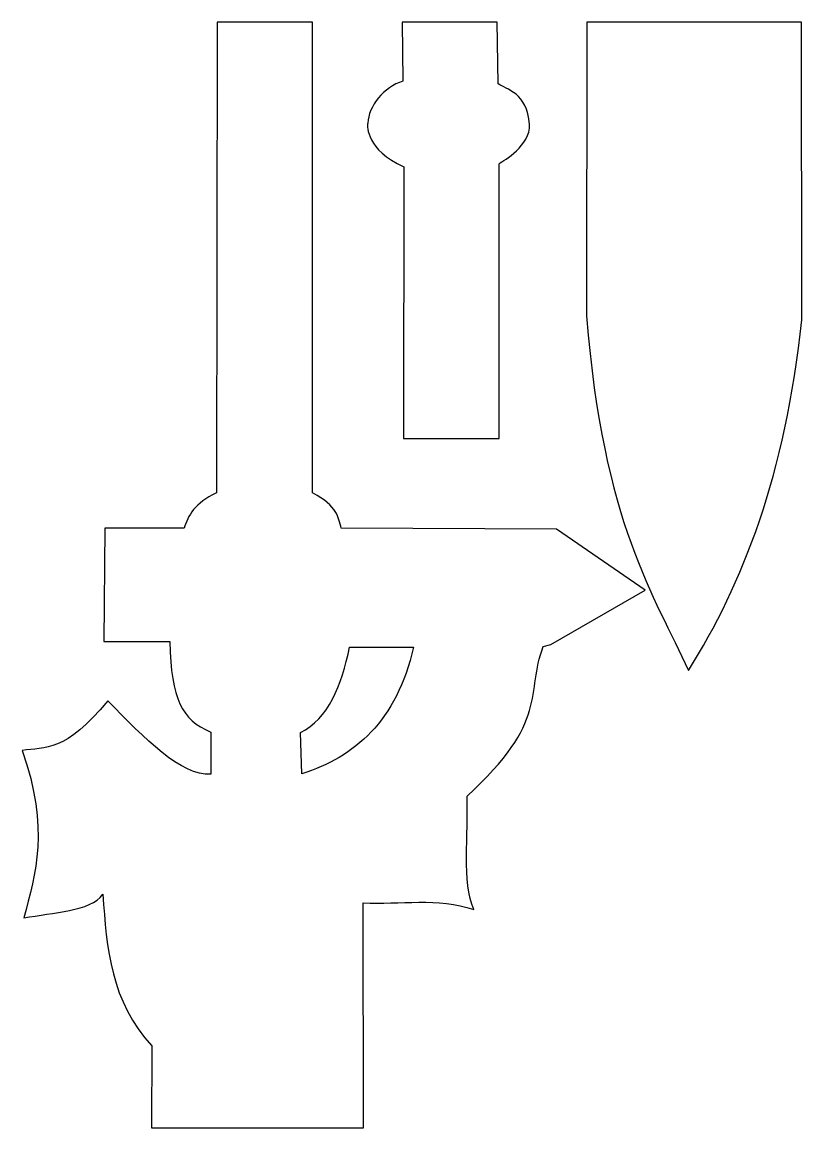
# Model space of a CAD drawing. Extents: x 4 to 208, y 2 to 292.
import ezdxf

# ---------------------------------------------------------------- set-up
doc = ezdxf.new("R2010")
doc.units = 0
doc.layers.add('Layer_1', color=7, linetype='CONTINUOUS')

msp = doc.modelspace()

# ---------------------------------------------------------------- linework, layer by layer
at = {"layer": 'Layer_1', "color": 7}
for points in [[(54.69268, 291.756062), (54.525096, 168.266204)], [(79.766403, 168.266204), (79.766403, 291.756062), (54.692736, 291.756062), (54.69268, 291.756062)], [(103.219301, 291.756062), (103.439773, 276.277951)], [(128.460551, 275.528284), (128.195967, 291.756062), (103.219301, 291.756062), (103.219301, 291.756062)], [(151.655938, 291.756062), (151.629409, 214.700591)], [(208.100326, 213.695146), (208.020996, 291.756062), (151.655941, 291.756062), (151.655938, 291.756062)], [(103.704356, 253.788371), (103.607356, 182.544899), (128.681023, 182.544899), (128.681023, 254.626204)], [(46.040791, 159.032232), (25.306287, 159.032232), (25.041703, 129.293065), (42.274902, 129.293065)], [(140.258986, 128.023065), (142.26982, 128.543427), (167.025986, 142.760371), (143.760292, 158.776482), (87.289403, 159.032232)], [(89.476566, 127.846676), (106.268788, 127.846676)], [(89.476566, 127.846676), (89.476566, 127.846676)], [(53.034624, 105.542316), (53.034624, 94.51801)], [(76.917677, 94.606204), (76.573707, 105.41001)], [(37.556485, 23.300982), (37.547736, 1.755057), (93.074958, 1.755057), (93.013208, 60.792426)]]:
    msp.add_lwpolyline(points, dxfattribs=at)
for points in [[(103.439773, 276.277951), (98.451975, 274.777432), (94.461437, 269.676381), (94.205829, 265.253649)], [(136.680273, 264.944954), (136.134706, 273.241751), (130.463708, 274.14325), (128.460551, 275.528284)], [(94.205829, 265.253649), (94.118057, 264.252127), (93.787431, 258.383824), (103.704356, 253.788371)], [(128.681023, 254.626204), (130.072604, 255.52147), (136.824771, 259.321253), (136.680273, 264.944954)], [(151.629409, 214.700591), (155.91913, 160.183668), (169.524499, 141.252173), (178.352326, 121.699538)], [(178.352326, 121.699538), (192.649732, 144.471679), (203.770332, 172.981796), (208.100326, 213.695146)], [(54.525096, 168.266204), (48.849551, 165.589496), (47.104966, 162.367647), (46.040791, 159.032232)], [(87.289403, 159.032232), (86.392416, 161.937004), (86.412397, 164.72265), (79.766403, 168.266204)], [(42.274902, 129.293065), (42.751942, 113.974523), (45.368763, 108.925059), (53.034624, 105.542316)], [(76.573707, 105.41001), (83.889161, 109.055192), (87.313558, 117.643722), (89.476566, 127.846676)], [(106.268788, 127.846676), (101.731699, 108.382374), (90.854572, 99.030772), (76.917677, 94.606204)], [(120.265292, 88.785371), (141.923843, 108.442121), (135.64739, 115.842975), (140.258986, 128.023065)], [(26.047123, 113.762038), (14.857432, 100.201683), (9.648598, 101.562672), (3.566342, 100.77101)], [(53.034624, 94.51801), (45.335066, 94.006821), (35.699294, 103.859199), (26.047123, 113.762038)], [(3.566342, 100.77101), (10.892577, 79.842483), (7.037562, 68.70351), (4.042592, 56.806037)], [(122.020375, 59.037371), (118.92293, 66.158628), (120.702792, 78.708683), (120.265292, 88.785371)], [(4.042592, 56.806037), (11.745452, 58.326453), (21.370585, 58.434403), (24.77712, 63.02376)], [(24.77712, 63.02376), (25.663608, 48.879403), (26.882896, 34.835178), (37.556485, 23.300982)], [(93.013208, 60.792426), (102.687193, 60.291454), (112.644925, 62.224958), (122.020375, 59.037371)]]:
    msp.add_open_spline(points, degree=3, dxfattribs=at)

doc.saveas('drawing.dxf')
